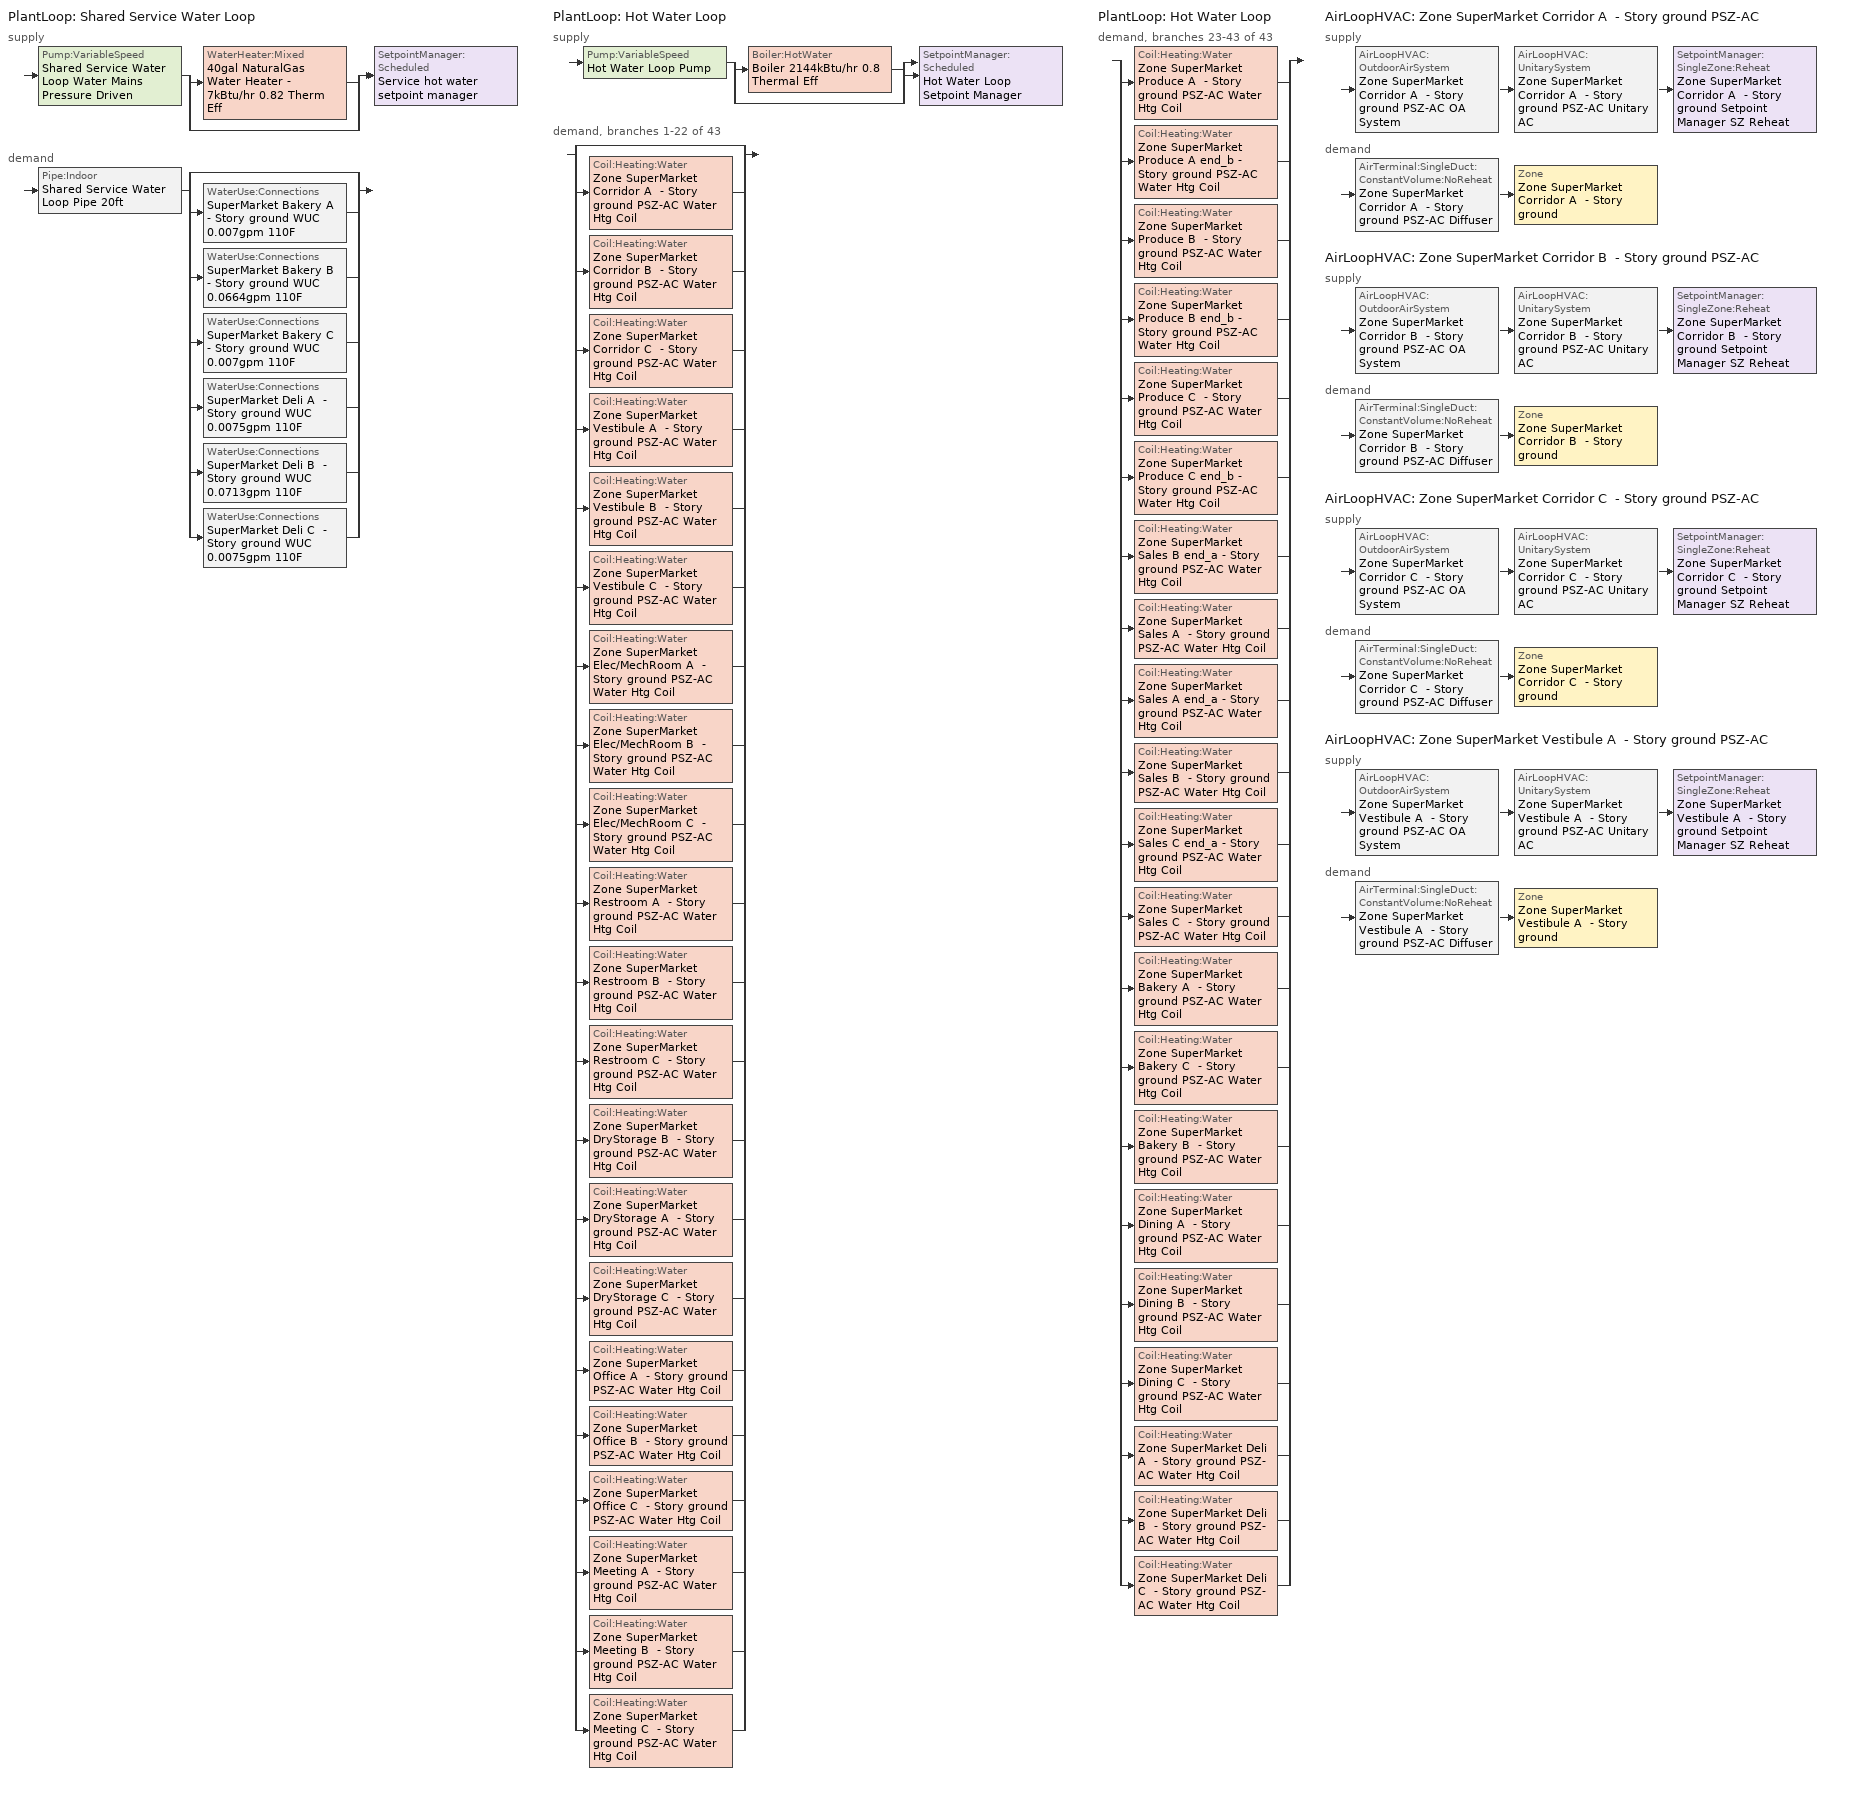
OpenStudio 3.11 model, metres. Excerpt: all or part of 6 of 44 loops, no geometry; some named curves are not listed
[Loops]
PlantLoop 'Shared Service Water Loop'
 supply: Pump:VariableSpeed 'Shared Service Water Loop Water Mains Pressure Driven' > split
  | WaterHeater:Mixed '40gal NaturalGas Water Heater - 7kBtu/hr 0.82 Therm Eff'
  | bypass
  join > SetpointManager:Scheduled 'Service hot water setpoint manager'
 demand: Pipe:Indoor 'Shared Service Water Loop Pipe 20ft' > split
  | bypass
  | WaterUse:Connections 'SuperMarket Bakery A  - Story ground WUC 0.007gpm 110F'
  | WaterUse:Connections 'SuperMarket Bakery B  - Story ground WUC 0.0664gpm 110F'
  | WaterUse:Connections 'SuperMarket Bakery C  - Story ground WUC 0.007gpm 110F'
  | WaterUse:Connections 'SuperMarket Deli A  - Story ground WUC 0.0075gpm 110F'
  | WaterUse:Connections 'SuperMarket Deli B  - Story ground WUC 0.0713gpm 110F'
  | WaterUse:Connections 'SuperMarket Deli C  - Story ground WUC 0.0075gpm 110F'
PlantLoop 'Hot Water Loop'
 supply: Pump:VariableSpeed 'Hot Water Loop Pump' > split
  | Boiler:HotWater 'Boiler 2144kBtu/hr 0.8 Thermal Eff'
  | bypass
  join > SetpointManager:Scheduled 'Hot Water Loop Setpoint Manager'
 demand, branches 1-22 of 43: split
  | bypass
  | Coil:Heating:Water 'Zone SuperMarket Corridor A  - Story ground PSZ-AC Water Htg Coil'
  | Coil:Heating:Water 'Zone SuperMarket Corridor B  - Story ground PSZ-AC Water Htg Coil'
  | Coil:Heating:Water 'Zone SuperMarket Corridor C  - Story ground PSZ-AC Water Htg Coil'
  | Coil:Heating:Water 'Zone SuperMarket Vestibule A  - Story ground PSZ-AC Water Htg Coil'
  | Coil:Heating:Water 'Zone SuperMarket Vestibule B  - Story ground PSZ-AC Water Htg Coil'
  | Coil:Heating:Water 'Zone SuperMarket Vestibule C  - Story ground PSZ-AC Water Htg Coil'
  | Coil:Heating:Water 'Zone SuperMarket Elec/MechRoom A  - Story ground PSZ-AC Water Htg Coil'
  | Coil:Heating:Water 'Zone SuperMarket Elec/MechRoom B  - Story ground PSZ-AC Water Htg Coil'
  | Coil:Heating:Water 'Zone SuperMarket Elec/MechRoom C  - Story ground PSZ-AC Water Htg Coil'
  | Coil:Heating:Water 'Zone SuperMarket Restroom A  - Story ground PSZ-AC Water Htg Coil'
  | Coil:Heating:Water 'Zone SuperMarket Restroom B  - Story ground PSZ-AC Water Htg Coil'
  | Coil:Heating:Water 'Zone SuperMarket Restroom C  - Story ground PSZ-AC Water Htg Coil'
  | Coil:Heating:Water 'Zone SuperMarket DryStorage B  - Story ground PSZ-AC Water Htg Coil'
  | Coil:Heating:Water 'Zone SuperMarket DryStorage A  - Story ground PSZ-AC Water Htg Coil'
  | Coil:Heating:Water 'Zone SuperMarket DryStorage C  - Story ground PSZ-AC Water Htg Coil'
  | Coil:Heating:Water 'Zone SuperMarket Office A  - Story ground PSZ-AC Water Htg Coil'
  | Coil:Heating:Water 'Zone SuperMarket Office B  - Story ground PSZ-AC Water Htg Coil'
  | Coil:Heating:Water 'Zone SuperMarket Office C  - Story ground PSZ-AC Water Htg Coil'
  | Coil:Heating:Water 'Zone SuperMarket Meeting A  - Story ground PSZ-AC Water Htg Coil'
  | Coil:Heating:Water 'Zone SuperMarket Meeting B  - Story ground PSZ-AC Water Htg Coil'
  | Coil:Heating:Water 'Zone SuperMarket Meeting C  - Story ground PSZ-AC Water Htg Coil'
PlantLoop 'Hot Water Loop'
 demand, branches 23-43 of 43: split
  | Coil:Heating:Water 'Zone SuperMarket Produce A  - Story ground PSZ-AC Water Htg Coil'
  | Coil:Heating:Water 'Zone SuperMarket Produce A end_b - Story ground PSZ-AC Water Htg Coil'
  | Coil:Heating:Water 'Zone SuperMarket Produce B  - Story ground PSZ-AC Water Htg Coil'
  | Coil:Heating:Water 'Zone SuperMarket Produce B end_b - Story ground PSZ-AC Water Htg Coil'
  | Coil:Heating:Water 'Zone SuperMarket Produce C  - Story ground PSZ-AC Water Htg Coil'
  | Coil:Heating:Water 'Zone SuperMarket Produce C end_b - Story ground PSZ-AC Water Htg Coil'
  | Coil:Heating:Water 'Zone SuperMarket Sales B end_a - Story ground PSZ-AC Water Htg Coil'
  | Coil:Heating:Water 'Zone SuperMarket Sales A  - Story ground PSZ-AC Water Htg Coil'
  | Coil:Heating:Water 'Zone SuperMarket Sales A end_a - Story ground PSZ-AC Water Htg Coil'
  | Coil:Heating:Water 'Zone SuperMarket Sales B  - Story ground PSZ-AC Water Htg Coil'
  | Coil:Heating:Water 'Zone SuperMarket Sales C end_a - Story ground PSZ-AC Water Htg Coil'
  | Coil:Heating:Water 'Zone SuperMarket Sales C  - Story ground PSZ-AC Water Htg Coil'
  | Coil:Heating:Water 'Zone SuperMarket Bakery A  - Story ground PSZ-AC Water Htg Coil'
  | Coil:Heating:Water 'Zone SuperMarket Bakery C  - Story ground PSZ-AC Water Htg Coil'
  | Coil:Heating:Water 'Zone SuperMarket Bakery B  - Story ground PSZ-AC Water Htg Coil'
  | Coil:Heating:Water 'Zone SuperMarket Dining A  - Story ground PSZ-AC Water Htg Coil'
  | Coil:Heating:Water 'Zone SuperMarket Dining B  - Story ground PSZ-AC Water Htg Coil'
  | Coil:Heating:Water 'Zone SuperMarket Dining C  - Story ground PSZ-AC Water Htg Coil'
  | Coil:Heating:Water 'Zone SuperMarket Deli A  - Story ground PSZ-AC Water Htg Coil'
  | Coil:Heating:Water 'Zone SuperMarket Deli B  - Story ground PSZ-AC Water Htg Coil'
  | Coil:Heating:Water 'Zone SuperMarket Deli C  - Story ground PSZ-AC Water Htg Coil'
AirLoopHVAC 'Zone SuperMarket Corridor A  - Story ground PSZ-AC'
 supply: AirLoopHVAC:OutdoorAirSystem 'Zone SuperMarket Corridor A  - Story ground PSZ-AC OA System' > AirLoopHVAC:UnitarySystem 'Zone SuperMarket Corridor A  - Story ground PSZ-AC Unitary AC' > SetpointManager:SingleZone:Reheat 'Zone SuperMarket Corridor A  - Story ground Setpoint Manager SZ Reheat'
 demand: AirTerminal:SingleDuct:ConstantVolume:NoReheat 'Zone SuperMarket Corridor A  - Story ground PSZ-AC Diffuser' > Zone 'Zone SuperMarket Corridor A  - Story ground'
AirLoopHVAC 'Zone SuperMarket Corridor B  - Story ground PSZ-AC'
 supply: AirLoopHVAC:OutdoorAirSystem 'Zone SuperMarket Corridor B  - Story ground PSZ-AC OA System' > AirLoopHVAC:UnitarySystem 'Zone SuperMarket Corridor B  - Story ground PSZ-AC Unitary AC' > SetpointManager:SingleZone:Reheat 'Zone SuperMarket Corridor B  - Story ground Setpoint Manager SZ Reheat'
 demand: AirTerminal:SingleDuct:ConstantVolume:NoReheat 'Zone SuperMarket Corridor B  - Story ground PSZ-AC Diffuser' > Zone 'Zone SuperMarket Corridor B  - Story ground'
AirLoopHVAC 'Zone SuperMarket Corridor C  - Story ground PSZ-AC'
 supply: AirLoopHVAC:OutdoorAirSystem 'Zone SuperMarket Corridor C  - Story ground PSZ-AC OA System' > AirLoopHVAC:UnitarySystem 'Zone SuperMarket Corridor C  - Story ground PSZ-AC Unitary AC' > SetpointManager:SingleZone:Reheat 'Zone SuperMarket Corridor C  - Story ground Setpoint Manager SZ Reheat'
 demand: AirTerminal:SingleDuct:ConstantVolume:NoReheat 'Zone SuperMarket Corridor C  - Story ground PSZ-AC Diffuser' > Zone 'Zone SuperMarket Corridor C  - Story ground'
AirLoopHVAC 'Zone SuperMarket Vestibule A  - Story ground PSZ-AC'
 supply: AirLoopHVAC:OutdoorAirSystem 'Zone SuperMarket Vestibule A  - Story ground PSZ-AC OA System' > AirLoopHVAC:UnitarySystem 'Zone SuperMarket Vestibule A  - Story ground PSZ-AC Unitary AC' > SetpointManager:SingleZone:Reheat 'Zone SuperMarket Vestibule A  - Story ground Setpoint Manager SZ Reheat'
 demand: AirTerminal:SingleDuct:ConstantVolume:NoReheat 'Zone SuperMarket Vestibule A  - Story ground PSZ-AC Diffuser' > Zone 'Zone SuperMarket Vestibule A  - Story ground'
[Construction]
Copper pipe 0.75in type L with 0.5in fiberglass batt: Fiberglass batt 0.5in, Copper pipe 0.75in type L
[Material] Roughness=Smooth; Thermal Absorptance=0.9; Solar Absorptance=0.7; Visible Absorptance=0.7
Name | Thickness {m} | Conductivity {W/m-K} | Density {kg/m3} | Specific Heat {J/kg-K}
Copper pipe 0.75in type L | 0.001143 | 386 | 8906.27 | 385.1856
Fiberglass batt 0.5in | 0.0127 | 0.0663448 | 11.2129 | 837.36
[Sizing:Zone] Zone Cooling Design Supply Air Temperature Input Method=SupplyAirTemperature; Zone Cooling Design Supply Air Temperature {C}=12.7778; Zone Cooling Design Supply Air Temperature Difference {deltaC}=11.11; Zone Heating Design Supply Air Temperature Input Method=SupplyAirTemperature; Zone Heating Design Supply Air Temperature {C}=50; Zone Heating Design Supply Air Temperature Difference {deltaC}=11.11; Zone Cooling Design Supply Air Humidity Ratio {kg-H2O/kg-air}=0.0085; Zone Heating Design Supply Air Humidity Ratio {kg-H2O/kg-air}=0.008; Cooling Design Air Flow Method=DesignDay; Heating Design Air Flow Method=DesignDay; Heating Maximum Air Flow Fraction=1; Account for Dedicated Outdoor Air System=No; Dedicated Outdoor Air System Control Strategy=NeutralSupplyAir; Dedicated Outdoor Air Low Setpoint Temperature for Design {C}=autosize; Dedicated Outdoor Air High Setpoint Temperature for Design {C}=autosize; Zone Load Sizing Method=Sensible Load Only No Latent Load; Zone Latent Cooling Design Supply Air Humidity Ratio Input Method=HumidityRatioDifference; Zone Cooling Design Supply Air Humidity Ratio Difference {kgWater/kgDryAir}=0.005; Zone Latent Heating Design Supply Air Humidity Ratio Input Method=HumidityRatioDifference; Zone Humidification Design Supply Air Humidity Ratio Difference {kgWater/kgDryAir}=0.005; Sizing Option=Coincident; Heating Coil Sizing Method=None; Maximum Heating Capacity To Cooling Load Sizing Ratio {W/W}=1
Zone SuperMarket Vestibule A  - Story ground; Zone SuperMarket Corridor A  - Story ground; Zone SuperMarket Corridor B  - Story ground; Zone SuperMarket Corridor C  - Story ground
[Zone equipment]
Zone SuperMarket Vestibule A  - Story ground: Zone SuperMarket Vestibule A  - Story ground PSZ-AC Diffuser
Zone SuperMarket Corridor A  - Story ground: Zone SuperMarket Corridor A  - Story ground PSZ-AC Diffuser
Zone SuperMarket Corridor B  - Story ground: Zone SuperMarket Corridor B  - Story ground PSZ-AC Diffuser
Zone SuperMarket Corridor C  - Story ground: Zone SuperMarket Corridor C  - Story ground PSZ-AC Diffuser
[WaterUse:Equipment:Definition] Target Temperature Schedule=Mixed Water At Faucet Temp - 110F; Sensible Fraction Schedule=Fraction Sensible - 0.2; Latent Fraction Schedule=Fraction Latent - 0.05
Name | Peak Flow Rate {m3/s}
SuperMarket Bakery A  - Story ground Water Use 0.007gpm 110F; SuperMarket Bakery C  - Story ground Water Use 0.007gpm 110F | 4.38834e-07
SuperMarket Bakery B  - Story ground Water Use 0.0664gpm 110F | 4.18955e-06
SuperMarket Deli A  - Story ground Water Use 0.0075gpm 110F; SuperMarket Deli C  - Story ground Water Use 0.0075gpm 110F | 4.71307e-07
SuperMarket Deli B  - Story ground Water Use 0.0713gpm 110F | 4.49957e-06
[WaterUse:Equipment] Flow Rate Fraction Schedule=SuperMarket Bldg Swh
Name | Water Use Equipment Definition | Space
SuperMarket Bakery A  - Story ground Service Water Use 0.007gpm 110F | SuperMarket Bakery A  - Story ground Water Use 0.007gpm 110F | SuperMarket Bakery A  - Story ground
SuperMarket Bakery B  - Story ground Service Water Use 0.0664gpm 110F | SuperMarket Bakery B  - Story ground Water Use 0.0664gpm 110F | SuperMarket Bakery B  - Story ground
SuperMarket Bakery C  - Story ground Service Water Use 0.007gpm 110F | SuperMarket Bakery C  - Story ground Water Use 0.007gpm 110F | SuperMarket Bakery C  - Story ground
SuperMarket Deli A  - Story ground Service Water Use 0.0075gpm 110F | SuperMarket Deli A  - Story ground Water Use 0.0075gpm 110F | SuperMarket Deli A  - Story ground
SuperMarket Deli B  - Story ground Service Water Use 0.0713gpm 110F | SuperMarket Deli B  - Story ground Water Use 0.0713gpm 110F | SuperMarket Deli B  - Story ground
SuperMarket Deli C  - Story ground Service Water Use 0.0075gpm 110F | SuperMarket Deli C  - Story ground Water Use 0.0075gpm 110F | SuperMarket Deli C  - Story ground
[WaterUse:Connections] Drain Water Heat Exchanger Type=None; Drain Water Heat Exchanger Destination=Plant
Name | Water Use Equipment Name 1
SuperMarket Bakery A  - Story ground WUC 0.007gpm 110F | SuperMarket Bakery A  - Story ground Service Water Use 0.007gpm 110F
SuperMarket Bakery B  - Story ground WUC 0.0664gpm 110F | SuperMarket Bakery B  - Story ground Service Water Use 0.0664gpm 110F
SuperMarket Bakery C  - Story ground WUC 0.007gpm 110F | SuperMarket Bakery C  - Story ground Service Water Use 0.007gpm 110F
SuperMarket Deli A  - Story ground WUC 0.0075gpm 110F | SuperMarket Deli A  - Story ground Service Water Use 0.0075gpm 110F
SuperMarket Deli B  - Story ground WUC 0.0713gpm 110F | SuperMarket Deli B  - Story ground Service Water Use 0.0713gpm 110F
SuperMarket Deli C  - Story ground WUC 0.0075gpm 110F | SuperMarket Deli C  - Story ground Service Water Use 0.0075gpm 110F
[PlantLoop] Glycol Concentration=0; Plant Loop Volume {m3}=Autocalculate; Load Distribution Scheme=Optimal
Name | Maximum Loop Temperature {C} | Minimum Loop Temperature {C} | Fluid Type
Shared Service Water Loop | 60 | 51.6667
Hot Water Loop |  | 10 | Water
[Sizing:Plant] Loop Type=Heating; Sizing Option=NonCoincident; Zone Timesteps in Averaging Window=1; Coincident Sizing Factor Mode=None
Name | Design Loop Exit Temperature {C} | Loop Design Temperature Difference {deltaC}
Shared Service Water Loop | 60 | 5
Hot Water Loop | 82.2222 | 11.1111
[SetpointManager:Scheduled] Control Variable=Temperature
Name | Schedule | Setpoint Node or NodeList
Service hot water setpoint manager | Service Water Loop Temp - 140F | Shared Service Water Loop Supply Outlet Node
Hot Water Loop Setpoint Manager | Hot Water Loop Temp - 180F | Hot Water Loop Supply Outlet Node
[Pump:VariableSpeed] Coefficient 1 of the Part Load Performance Curve=0; Pump Control Type=Intermittent; Skin Loss Radiative Fraction=0.5; Design Power Sizing Method=PowerPerFlowPerPressure; Design Electric Power per Unit Flow Rate {W/(m3/s)}=348701.1; Design Shaft Power per Unit Flow Rate per Unit Head {W-s/m3-Pa}=1.28205; Design Minimum Flow Rate Fraction=0
Name | Rated Pump Head {Pa} | Motor Efficiency | Coefficient 2 of the Part Load Performance Curve | Coefficient 3 of the Part Load Performance Curve | Coefficient 4 of the Part Load Performance Curve
Shared Service Water Loop Water Mains Pressure Driven | 0.001 | 1 | 3.2485 | -4.7443 | 2.5294
Hot Water Loop Pump | 179344 | 0.927087 | 0.0205 | 0.4101 | 0.5753
[WaterHeater:Mixed]
40gal NaturalGas Water Heater - 7kBtu/hr 0.82 Therm Eff: Tank Volume {m3}=0.151416; Setpoint Temperature Schedule=Service Water Loop Temp - 140F; Deadband Temperature Difference {deltaC}=2; Maximum Temperature Limit {C}=60; Heater Control Type=Cycle; Heater Maximum Capacity {W}=1906.87; Heater Fuel Type=NaturalGas; Heater Thermal Efficiency=0.82; Off Cycle Parasitic Fuel Consumption Rate {W}=0; Off Cycle Parasitic Fuel Type=NaturalGas; Off Cycle Parasitic Heat Fraction to Tank=0; On Cycle Parasitic Fuel Consumption Rate {W}=0; On Cycle Parasitic Fuel Type=NaturalGas; On Cycle Parasitic Heat Fraction to Tank=0; Ambient Temperature Indicator=Schedule; Ambient Temperature Schedule=Water Heater Ambient Temp Schedule 71.6F; Off Cycle Loss Coefficient to Ambient Temperature {W/K}=0.654058; On Cycle Loss Coefficient to Ambient Temperature {W/K}=0.654058; Use Side Effectiveness=1; Source Side Effectiveness=1; Use Side Design Flow Rate {m3/s}=autosize; Source Side Design Flow Rate {m3/s}=autosize; Indirect Water Heating Recovery Time {hr}=1.5; Source Side Flow Control Mode=IndirectHeatPrimarySetpoint
[WaterHeater:Sizing]
40gal NaturalGas Water Heater - 7kBtu/hr 0.82 Therm Eff: Design Mode=PeakDraw; Time Storage Can Meet Peak Draw {hr}=0.538503; Time for Tank Recovery {hr}=0.5; Nominal Tank Volume for Autosizing Plant Connections {m3}=1
[Pipe:Indoor]
Shared Service Water Loop Pipe 20ft: Construction=Copper pipe 0.75in type L with 0.5in fiberglass batt; Environment Type=Schedule; Ambient Temperature Schedule=Shared Service Water Loop Piping Air Temp - 70F; Ambient Air Velocity Schedule=Shared Service Water Loop Piping Air Velocity - 0.67mph; Pipe Inside Diameter {m}=0.019939; Pipe Length {m}=6.1
[Refrigeration:Compressor] Rated Return Gas Temperature {C}=18.3; Rated Subcooling {deltaC}=0
Name | Refrigeration Compressor Power Curve | Refrigeration Compressor Capacity Curve
ADVANCED_MT_Rack4_Comp12 | Refrigeration Compressor Power Curve 56 | Refrigeration Compressor Capacity Curve 56
ADVANCED_MT_Rack4_Comp13 | Refrigeration Compressor Power Curve 57 | Refrigeration Compressor Capacity Curve 57
ADVANCED_MT_Rack4_Comp14 | Refrigeration Compressor Power Curve 58 | Refrigeration Compressor Capacity Curve 58
[Boiler:HotWater]
Boiler 2144kBtu/hr 0.8 Thermal Eff: Fuel Type=NaturalGas; Nominal Thermal Efficiency=0.8; Efficiency Curve Temperature Evaluation Variable=LeavingBoiler; Normalized Boiler Efficiency Curve=Boiler with Minimum Turndown; Minimum Part Load Ratio=0; Maximum Part Load Ratio=1.2; Optimum Part Load Ratio=1; Water Outlet Upper Temperature Limit {C}=95; Boiler Flow Mode=LeavingSetpointModulated; On Cycle Parasitic Electric Load {W}=0; Off Cycle Parasitic Fuel Load {W}=0; Sizing Factor=1
[AirLoopHVAC] Design Supply Air Flow Rate {m3/s}=autosize; Design Return Air Flow Fraction of Supply Air Flow=1
Name | Availability Schedule
Zone SuperMarket Corridor A  - Story ground PSZ-AC | Zone SuperMarket Corridor A  - Story ground PSZ-AC Occ Sch
Zone SuperMarket Corridor B  - Story ground PSZ-AC | Zone SuperMarket Corridor B  - Story ground PSZ-AC Occ Sch
Zone SuperMarket Corridor C  - Story ground PSZ-AC | Zone SuperMarket Corridor C  - Story ground PSZ-AC Occ Sch
Zone SuperMarket Vestibule A  - Story ground PSZ-AC | Zone SuperMarket Vestibule A  - Story ground PSZ-AC Occ Sch
[Sizing:System] Type of Load to Size On=Sensible; Design Outdoor Air Flow Rate {m3/s}=Autosize; Central Heating Maximum System Air Flow Ratio=1; Preheat Design Temperature {C}=7.22222; Preheat Design Humidity Ratio {kg-H2O/kg-Air}=0.008; Precool Design Temperature {C}=12.7778; Precool Design Humidity Ratio {kg-H2O/kg-Air}=0.008; Central Cooling Design Supply Air Temperature {C}=12.7778; Central Heating Design Supply Air Temperature {C}=50; Sizing Option=Coincident; 100% Outdoor Air in Cooling=No; 100% Outdoor Air in Heating=No; Central Cooling Design Supply Air Humidity Ratio {kg-H2O/kg-Air}=0.0085; Central Heating Design Supply Air Humidity Ratio {kg-H2O/kg-Air}=0.008; Cooling Design Air Flow Method=DesignDay; Heating Design Air Flow Method=DesignDay; System Outdoor Air Method=ZoneSum; Zone Maximum Outdoor Air Fraction=1; Cooling Supply Air Flow Rate Per Floor Area {m3/s-m2}=0.00996765; Cooling Fraction of Autosized Cooling Supply Air Flow Rate=1; Cooling Supply Air Flow Rate Per Unit Cooling Capacity {m3/s-W}=3.94755e-05; Heating Supply Air Flow Rate Per Floor Area {m3/s-m2}=0.00996765; Heating Fraction of Autosized Heating Supply Air Flow Rate=1; Heating Fraction of Autosized Cooling Supply Air Flow Rate=1; Heating Supply Air Flow Rate Per Unit Heating Capacity {m3/s-W}=3.15882e-05; Cooling Design Capacity Method=CoolingDesignCapacity; Cooling Design Capacity {W}=autosize; Cooling Design Capacity Per Floor Area {W/m2}=234.7; Fraction of Autosized Cooling Design Capacity=1; Heating Design Capacity Method=HeatingDesignCapacity; Heating Design Capacity {W}=autosize; Heating Design Capacity Per Floor Area {W/m2}=157; Fraction of Autosized Heating Design Capacity=1; Central Cooling Capacity Control Method=OnOff; Occupant Diversity=autosize; Heating Coil Sizing Method=None; Maximum Heating Capacity To Cooling Capacity Sizing Ratio {W/W}=1
Zone SuperMarket Corridor A  - Story ground PSZ-AC; Zone SuperMarket Corridor B  - Story ground PSZ-AC; Zone SuperMarket Corridor C  - Story ground PSZ-AC; Zone SuperMarket Vestibule A  - Story ground PSZ-AC
[SetpointManager:SingleZone:Reheat] Minimum Supply Air Temperature {C}=12.7778; Maximum Supply Air Temperature {C}=50
Name | Control Zone | Setpoint Node or NodeList
Zone SuperMarket Corridor A  - Story ground Setpoint Manager SZ Reheat | Zone SuperMarket Corridor A  - Story ground | Zone SuperMarket Corridor A  - Story ground PSZ-AC Supply Outlet Node
Zone SuperMarket Corridor B  - Story ground Setpoint Manager SZ Reheat | Zone SuperMarket Corridor B  - Story ground | Zone SuperMarket Corridor B  - Story ground PSZ-AC Supply Outlet Node
Zone SuperMarket Corridor C  - Story ground Setpoint Manager SZ Reheat | Zone SuperMarket Corridor C  - Story ground | Zone SuperMarket Corridor C  - Story ground PSZ-AC Supply Outlet Node
Zone SuperMarket Vestibule A  - Story ground Setpoint Manager SZ Reheat | Zone SuperMarket Vestibule A  - Story ground | Zone SuperMarket Vestibule A  - Story ground PSZ-AC Supply Outlet Node
[Coil:Heating:Water] Availability Schedule=Always On Discrete; Rated Inlet Water Temperature {C}=82.2222; Rated Inlet Air Temperature {C}=7.22222; Rated Outlet Water Temperature {C}=71.1111; Rated Outlet Air Temperature {C}=50
Zone SuperMarket Corridor A  - Story ground PSZ-AC Water Htg Coil; Zone SuperMarket Corridor B  - Story ground PSZ-AC Water Htg Coil; Zone SuperMarket Corridor C  - Story ground PSZ-AC Water Htg Coil; Zone SuperMarket Vestibule A  - Story ground PSZ-AC Water Htg Coil; Zone SuperMarket Vestibule B  - Story ground PSZ-AC Water Htg Coil; Zone SuperMarket Vestibule C  - Story ground PSZ-AC Water Htg Coil; Zone SuperMarket Elec/MechRoom A  - Story ground PSZ-AC Water Htg Coil; Zone SuperMarket Elec/MechRoom B  - Story ground PSZ-AC Water Htg Coil; Zone SuperMarket Elec/MechRoom C  - Story ground PSZ-AC Water Htg Coil; Zone SuperMarket Restroom A  - Story ground PSZ-AC Water Htg Coil; Zone SuperMarket Restroom B  - Story ground PSZ-AC Water Htg Coil; Zone SuperMarket Restroom C  - Story ground PSZ-AC Water Htg Coil; Zone SuperMarket DryStorage B  - Story ground PSZ-AC Water Htg Coil; Zone SuperMarket DryStorage A  - Story ground PSZ-AC Water Htg Coil; Zone SuperMarket DryStorage C  - Story ground PSZ-AC Water Htg Coil; Zone SuperMarket Office A  - Story ground PSZ-AC Water Htg Coil; Zone SuperMarket Office B  - Story ground PSZ-AC Water Htg Coil; Zone SuperMarket Office C  - Story ground PSZ-AC Water Htg Coil; Zone SuperMarket Meeting A  - Story ground PSZ-AC Water Htg Coil; Zone SuperMarket Meeting B  - Story ground PSZ-AC Water Htg Coil; Zone SuperMarket Meeting C  - Story ground PSZ-AC Water Htg Coil; Zone SuperMarket Produce A  - Story ground PSZ-AC Water Htg Coil; Zone SuperMarket Produce A end_b - Story ground PSZ-AC Water Htg Coil; Zone SuperMarket Produce B  - Story ground PSZ-AC Water Htg Coil; Zone SuperMarket Produce B end_b - Story ground PSZ-AC Water Htg Coil; Zone SuperMarket Produce C  - Story ground PSZ-AC Water Htg Coil; Zone SuperMarket Produce C end_b - Story ground PSZ-AC Water Htg Coil; Zone SuperMarket Sales B end_a - Story ground PSZ-AC Water Htg Coil; Zone SuperMarket Sales A  - Story ground PSZ-AC Water Htg Coil; Zone SuperMarket Sales A end_a - Story ground PSZ-AC Water Htg Coil; Zone SuperMarket Sales B  - Story ground PSZ-AC Water Htg Coil; Zone SuperMarket Sales C end_a - Story ground PSZ-AC Water Htg Coil; Zone SuperMarket Sales C  - Story ground PSZ-AC Water Htg Coil; Zone SuperMarket Bakery A  - Story ground PSZ-AC Water Htg Coil; Zone SuperMarket Bakery C  - Story ground PSZ-AC Water Htg Coil; Zone SuperMarket Bakery B  - Story ground PSZ-AC Water Htg Coil; Zone SuperMarket Dining A  - Story ground PSZ-AC Water Htg Coil; Zone SuperMarket Dining B  - Story ground PSZ-AC Water Htg Coil; Zone SuperMarket Dining C  - Story ground PSZ-AC Water Htg Coil; Zone SuperMarket Deli A  - Story ground PSZ-AC Water Htg Coil; Zone SuperMarket Deli B  - Story ground PSZ-AC Water Htg Coil; Zone SuperMarket Deli C  - Story ground PSZ-AC Water Htg Coil
[Controller:WaterCoil] Action=Normal; Controller Convergence Tolerance {deltaC}=0.1; Minimum Actuated Flow {m3/s}=0
Name | Water Coil
Zone SuperMarket Corridor A  - Story ground PSZ-AC Water Htg Coil Controller | Zone SuperMarket Corridor A  - Story ground PSZ-AC Water Htg Coil
Zone SuperMarket Corridor B  - Story ground PSZ-AC Water Htg Coil Controller | Zone SuperMarket Corridor B  - Story ground PSZ-AC Water Htg Coil
Zone SuperMarket Corridor C  - Story ground PSZ-AC Water Htg Coil Controller | Zone SuperMarket Corridor C  - Story ground PSZ-AC Water Htg Coil
Zone SuperMarket Vestibule A  - Story ground PSZ-AC Water Htg Coil Controller | Zone SuperMarket Vestibule A  - Story ground PSZ-AC Water Htg Coil
Zone SuperMarket Vestibule B  - Story ground PSZ-AC Water Htg Coil Controller | Zone SuperMarket Vestibule B  - Story ground PSZ-AC Water Htg Coil
Zone SuperMarket Vestibule C  - Story ground PSZ-AC Water Htg Coil Controller | Zone SuperMarket Vestibule C  - Story ground PSZ-AC Water Htg Coil
Zone SuperMarket Elec/MechRoom A  - Story ground PSZ-AC Water Htg Coil Controller | Zone SuperMarket Elec/MechRoom A  - Story ground PSZ-AC Water Htg Coil
Zone SuperMarket Elec/MechRoom B  - Story ground PSZ-AC Water Htg Coil Controller | Zone SuperMarket Elec/MechRoom B  - Story ground PSZ-AC Water Htg Coil
Zone SuperMarket Elec/MechRoom C  - Story ground PSZ-AC Water Htg Coil Controller | Zone SuperMarket Elec/MechRoom C  - Story ground PSZ-AC Water Htg Coil
Zone SuperMarket Restroom A  - Story ground PSZ-AC Water Htg Coil Controller | Zone SuperMarket Restroom A  - Story ground PSZ-AC Water Htg Coil
Zone SuperMarket Restroom B  - Story ground PSZ-AC Water Htg Coil Controller | Zone SuperMarket Restroom B  - Story ground PSZ-AC Water Htg Coil
Zone SuperMarket Restroom C  - Story ground PSZ-AC Water Htg Coil Controller | Zone SuperMarket Restroom C  - Story ground PSZ-AC Water Htg Coil
Zone SuperMarket DryStorage B  - Story ground PSZ-AC Water Htg Coil Controller | Zone SuperMarket DryStorage B  - Story ground PSZ-AC Water Htg Coil
Zone SuperMarket DryStorage A  - Story ground PSZ-AC Water Htg Coil Controller | Zone SuperMarket DryStorage A  - Story ground PSZ-AC Water Htg Coil
Zone SuperMarket DryStorage C  - Story ground PSZ-AC Water Htg Coil Controller | Zone SuperMarket DryStorage C  - Story ground PSZ-AC Water Htg Coil
Zone SuperMarket Office A  - Story ground PSZ-AC Water Htg Coil Controller | Zone SuperMarket Office A  - Story ground PSZ-AC Water Htg Coil
Zone SuperMarket Office B  - Story ground PSZ-AC Water Htg Coil Controller | Zone SuperMarket Office B  - Story ground PSZ-AC Water Htg Coil
Zone SuperMarket Office C  - Story ground PSZ-AC Water Htg Coil Controller | Zone SuperMarket Office C  - Story ground PSZ-AC Water Htg Coil
Zone SuperMarket Meeting A  - Story ground PSZ-AC Water Htg Coil Controller | Zone SuperMarket Meeting A  - Story ground PSZ-AC Water Htg Coil
Zone SuperMarket Meeting B  - Story ground PSZ-AC Water Htg Coil Controller | Zone SuperMarket Meeting B  - Story ground PSZ-AC Water Htg Coil
Zone SuperMarket Meeting C  - Story ground PSZ-AC Water Htg Coil Controller | Zone SuperMarket Meeting C  - Story ground PSZ-AC Water Htg Coil
Zone SuperMarket Produce A  - Story ground PSZ-AC Water Htg Coil Controller | Zone SuperMarket Produce A  - Story ground PSZ-AC Water Htg Coil
Zone SuperMarket Produce A end_b - Story ground PSZ-AC Water Htg Coil Controller | Zone SuperMarket Produce A end_b - Story ground PSZ-AC Water Htg Coil
Zone SuperMarket Produce B  - Story ground PSZ-AC Water Htg Coil Controller | Zone SuperMarket Produce B  - Story ground PSZ-AC Water Htg Coil
Zone SuperMarket Produce B end_b - Story ground PSZ-AC Water Htg Coil Controller | Zone SuperMarket Produce B end_b - Story ground PSZ-AC Water Htg Coil
Zone SuperMarket Produce C  - Story ground PSZ-AC Water Htg Coil Controller | Zone SuperMarket Produce C  - Story ground PSZ-AC Water Htg Coil
Zone SuperMarket Produce C end_b - Story ground PSZ-AC Water Htg Coil Controller | Zone SuperMarket Produce C end_b - Story ground PSZ-AC Water Htg Coil
Zone SuperMarket Sales B end_a - Story ground PSZ-AC Water Htg Coil Controller | Zone SuperMarket Sales B end_a - Story ground PSZ-AC Water Htg Coil
Zone SuperMarket Sales A  - Story ground PSZ-AC Water Htg Coil Controller | Zone SuperMarket Sales A  - Story ground PSZ-AC Water Htg Coil
Zone SuperMarket Sales A end_a - Story ground PSZ-AC Water Htg Coil Controller | Zone SuperMarket Sales A end_a - Story ground PSZ-AC Water Htg Coil
Zone SuperMarket Sales B  - Story ground PSZ-AC Water Htg Coil Controller | Zone SuperMarket Sales B  - Story ground PSZ-AC Water Htg Coil
Zone SuperMarket Sales C end_a - Story ground PSZ-AC Water Htg Coil Controller | Zone SuperMarket Sales C end_a - Story ground PSZ-AC Water Htg Coil
Zone SuperMarket Sales C  - Story ground PSZ-AC Water Htg Coil Controller | Zone SuperMarket Sales C  - Story ground PSZ-AC Water Htg Coil
Zone SuperMarket Bakery A  - Story ground PSZ-AC Water Htg Coil Controller | Zone SuperMarket Bakery A  - Story ground PSZ-AC Water Htg Coil
Zone SuperMarket Bakery C  - Story ground PSZ-AC Water Htg Coil Controller | Zone SuperMarket Bakery C  - Story ground PSZ-AC Water Htg Coil
Zone SuperMarket Bakery B  - Story ground PSZ-AC Water Htg Coil Controller | Zone SuperMarket Bakery B  - Story ground PSZ-AC Water Htg Coil
Zone SuperMarket Dining A  - Story ground PSZ-AC Water Htg Coil Controller | Zone SuperMarket Dining A  - Story ground PSZ-AC Water Htg Coil
Zone SuperMarket Dining B  - Story ground PSZ-AC Water Htg Coil Controller | Zone SuperMarket Dining B  - Story ground PSZ-AC Water Htg Coil
Zone SuperMarket Dining C  - Story ground PSZ-AC Water Htg Coil Controller | Zone SuperMarket Dining C  - Story ground PSZ-AC Water Htg Coil
Zone SuperMarket Deli A  - Story ground PSZ-AC Water Htg Coil Controller | Zone SuperMarket Deli A  - Story ground PSZ-AC Water Htg Coil
Zone SuperMarket Deli B  - Story ground PSZ-AC Water Htg Coil Controller | Zone SuperMarket Deli B  - Story ground PSZ-AC Water Htg Coil
Zone SuperMarket Deli C  - Story ground PSZ-AC Water Htg Coil Controller | Zone SuperMarket Deli C  - Story ground PSZ-AC Water Htg Coil
[Coil:Heating:Electric] Availability Schedule=Always On Discrete; Efficiency=1
Zone SuperMarket Corridor A  - Story ground PSZ-AC Electric Backup Htg Coil; Zone SuperMarket Corridor B  - Story ground PSZ-AC Electric Backup Htg Coil; Zone SuperMarket Corridor C  - Story ground PSZ-AC Electric Backup Htg Coil; Zone SuperMarket Vestibule A  - Story ground PSZ-AC Electric Backup Htg Coil
[Coil:Cooling:DX:SingleSpeed] Availability Schedule=Always On Discrete; Rated Total Cooling Capacity {W}=autosize; Rated Sensible Heat Ratio=autosize; Rated COP {W/W}=3.721984; Rated Air Flow Rate {m3/s}=autosize; Rated Evaporator Fan Power Per Volume Flow Rate 2017 {W/(m3/s)}=773.3; Rated Evaporator Fan Power Per Volume Flow Rate 2023 {W/(m3/s)}=934.4; Total Cooling Capacity Function of Temperature Curve=CoilClgDXQRatio_fTwbToadbSI; Total Cooling Capacity Function of Flow Fraction Curve=CoilClgDXSnglQRatio_fCFMRatio; Energy Input Ratio Function of Temperature Curve=CoilClgDXEIRRatio_fTwbToadbSI; Energy Input Ratio Function of Flow Fraction Curve=CoilClgDXSnglEIRRatio_fCFMRatio; Part Load Fraction Correlation Curve=CoilClgDXEIRRatio_fQFrac; Minimum Outdoor Dry-Bulb Temperature for Compressor Operation {C}=-25; Nominal Time for Condensate Removal to Begin {s}=0; Ratio of Initial Moisture Evaporation Rate and Steady State Latent Capacity=0; Maximum Cycling Rate {cycles/hr}=0; Latent Capacity Time Constant {s}=0; Condenser Type=AirCooled; Evaporative Condenser Effectiveness=0.9; Evaporative Condenser Air Flow Rate {m3/s}=autosize; Evaporative Condenser Pump Rated Power Consumption {W}=autosize; Crankcase Heater Capacity {W}=0; Maximum Outdoor Dry-Bulb Temperature for Crankcase Heater Operation {C}=10; Basin Heater Capacity {W/K}=0; Basin Heater Setpoint Temperature {C}=2
Zone SuperMarket Corridor A  - Story ground PSZ-AC 1spd DX AC Clg Coil 2kBtu/hr 13.4SEER; Zone SuperMarket Corridor B  - Story ground PSZ-AC 1spd DX AC Clg Coil 13kBtu/hr 13.4SEER; Zone SuperMarket Corridor C  - Story ground PSZ-AC 1spd DX AC Clg Coil 3kBtu/hr 13.4SEER; Zone SuperMarket Vestibule A  - Story ground PSZ-AC 1spd DX AC Clg Coil 0kBtu/hr 13.4SEER
[Fan:OnOff] Availability Schedule=Always On Discrete; Fan Total Efficiency=0.55575; Pressure Rise {Pa}=622.722; Maximum Flow Rate {m3/s}=autosize; Motor Efficiency=0.855; Motor In Airstream Fraction=1
Name | Fan Power Ratio Function of Speed Ratio Curve | Fan Efficiency Ratio Function of Speed Ratio Curve
Zone SuperMarket Corridor A  - Story ground PSZ-AC Fan | Fan On Off Power Curve | Fan On Off Efficiency Curve
Zone SuperMarket Corridor B  - Story ground PSZ-AC Fan | Fan On Off Power Curve 1 | Fan On Off Efficiency Curve 1
Zone SuperMarket Corridor C  - Story ground PSZ-AC Fan | Fan On Off Power Curve 2 | Fan On Off Efficiency Curve 2
Zone SuperMarket Vestibule A  - Story ground PSZ-AC Fan | Fan On Off Power Curve 3 | Fan On Off Efficiency Curve 3
[AirLoopHVAC:UnitarySystem] Control Type=Load; Dehumidification Control Type=None; Availability Schedule=Always On Discrete; Fan Placement=DrawThrough; DX Heating Coil Sizing Ratio=1; Use DOAS DX Cooling Coil=No; DOAS DX Cooling Coil Leaving Minimum Air Temperature {C}=2; Latent Load Control=SensibleOnlyLoadControl; Supply Air Flow Rate Method During Cooling Operation=SupplyAirFlowRate; Supply Air Flow Rate During Cooling Operation {m3/s}=Autosize; Supply Air Flow Rate Method During Heating Operation=SupplyAirFlowRate; Supply Air Flow Rate During Heating Operation {m3/s}=Autosize; Supply Air Flow Rate Method When No Cooling or Heating is Required=None; No Load Supply Air Flow Rate Control Set To Low Speed=Yes; Maximum Supply Air Temperature {C}=80; Maximum Outdoor Dry-Bulb Temperature for Supplemental Heater Operation {C}=21; Ancilliary On-Cycle Electric Power {W}=0; Ancilliary Off-Cycle Electric Power {W}=0
Name | Controlling Zone or Thermostat Location | Supply Fan | Supply Air Fan Operating Mode Schedule | Heating Coil | Cooling Coil | Supplemental Heating Coil
Zone SuperMarket Corridor A  - Story ground PSZ-AC Unitary AC | Zone SuperMarket Corridor A  - Story ground | Zone SuperMarket Corridor A  - Story ground PSZ-AC Fan | Zone SuperMarket Corridor A  - Story ground PSZ-AC Occ Sch | Zone SuperMarket Corridor A  - Story ground PSZ-AC Water Htg Coil | Zone SuperMarket Corridor A  - Story ground PSZ-AC 1spd DX AC Clg Coil 2kBtu/hr 13.4SEER | Zone SuperMarket Corridor A  - Story ground PSZ-AC Electric Backup Htg Coil
Zone SuperMarket Corridor B  - Story ground PSZ-AC Unitary AC | Zone SuperMarket Corridor B  - Story ground | Zone SuperMarket Corridor B  - Story ground PSZ-AC Fan | Zone SuperMarket Corridor B  - Story ground PSZ-AC Occ Sch | Zone SuperMarket Corridor B  - Story ground PSZ-AC Water Htg Coil | Zone SuperMarket Corridor B  - Story ground PSZ-AC 1spd DX AC Clg Coil 13kBtu/hr 13.4SEER | Zone SuperMarket Corridor B  - Story ground PSZ-AC Electric Backup Htg Coil
Zone SuperMarket Corridor C  - Story ground PSZ-AC Unitary AC | Zone SuperMarket Corridor C  - Story ground | Zone SuperMarket Corridor C  - Story ground PSZ-AC Fan | Zone SuperMarket Corridor C  - Story ground PSZ-AC Occ Sch | Zone SuperMarket Corridor C  - Story ground PSZ-AC Water Htg Coil | Zone SuperMarket Corridor C  - Story ground PSZ-AC 1spd DX AC Clg Coil 3kBtu/hr 13.4SEER | Zone SuperMarket Corridor C  - Story ground PSZ-AC Electric Backup Htg Coil
Zone SuperMarket Vestibule A  - Story ground PSZ-AC Unitary AC | Zone SuperMarket Vestibule A  - Story ground | Zone SuperMarket Vestibule A  - Story ground PSZ-AC Fan | Zone SuperMarket Vestibule A  - Story ground PSZ-AC Occ Sch | Zone SuperMarket Vestibule A  - Story ground PSZ-AC Water Htg Coil | Zone SuperMarket Vestibule A  - Story ground PSZ-AC 1spd DX AC Clg Coil 0kBtu/hr 13.4SEER | Zone SuperMarket Vestibule A  - Story ground PSZ-AC Electric Backup Htg Coil
[Controller:OutdoorAir] Minimum Outdoor Air Flow Rate {m3/s}=autosize; Maximum Outdoor Air Flow Rate {m3/s}=Autosize; Economizer Control Type=NoEconomizer; Economizer Control Action Type=ModulateFlow; Economizer Maximum Limit Dry-Bulb Temperature {C}=28; Economizer Maximum Limit Enthalpy {J/kg}=64000; Lockout Type=LockoutWithHeating; Minimum Limit Type=FixedMinimum; High Humidity Control=No; High Humidity Outdoor Air Flow Ratio=1; Control High Indoor Humidity Based on Outdoor Humidity Ratio=Yes; Heat Recovery Bypass Control Type=BypassWhenWithinEconomizerLimits; Economizer Operation Staging=InterlockedWithMechanicalCooling
Name | Minimum Outdoor Air Schedule | Maximum Fraction of Outdoor Air Schedule | Controller Mechanical Ventilation
Zone SuperMarket Corridor A  - Story ground PSZ-AC OA System Controller | Zone SuperMarket Corridor A  - Story ground PSZ-AC Occ Sch | ems_Zone_SuperMarket_Corridor_A____Story_ground_PSZ_AC_maxOASch | Controller Mechanical Ventilation 1
Zone SuperMarket Corridor B  - Story ground PSZ-AC OA System Controller | Zone SuperMarket Corridor B  - Story ground PSZ-AC Occ Sch | ems_Zone_SuperMarket_Corridor_B____Story_ground_PSZ_AC_maxOASch | Controller Mechanical Ventilation 2
Zone SuperMarket Corridor C  - Story ground PSZ-AC OA System Controller | Zone SuperMarket Corridor C  - Story ground PSZ-AC Occ Sch | ems_Zone_SuperMarket_Corridor_C____Story_ground_PSZ_AC_maxOASch | Controller Mechanical Ventilation 3
Zone SuperMarket Vestibule A  - Story ground PSZ-AC OA System Controller | Zone SuperMarket Vestibule A  - Story ground PSZ-AC Occ Sch | ems_Zone_SuperMarket_Vestibule_A____Story_ground_PSZ_AC_maxOASch | Controller Mechanical Ventilation 4
[Controller:MechanicalVentilation] Availability Schedule=Always On Discrete
Controller Mechanical Ventilation 1; Controller Mechanical Ventilation 2; Controller Mechanical Ventilation 3; Controller Mechanical Ventilation 4
[AirLoopHVAC:OutdoorAirSystem]
Name | Controller
Zone SuperMarket Corridor A  - Story ground PSZ-AC OA System | Zone SuperMarket Corridor A  - Story ground PSZ-AC OA System Controller
Zone SuperMarket Corridor B  - Story ground PSZ-AC OA System | Zone SuperMarket Corridor B  - Story ground PSZ-AC OA System Controller
Zone SuperMarket Corridor C  - Story ground PSZ-AC OA System | Zone SuperMarket Corridor C  - Story ground PSZ-AC OA System Controller
Zone SuperMarket Vestibule A  - Story ground PSZ-AC OA System | Zone SuperMarket Vestibule A  - Story ground PSZ-AC OA System Controller
[AirTerminal:SingleDuct:ConstantVolume:NoReheat] Availability Schedule=Always On Discrete; Maximum Air Flow Rate {m3/s}=AutoSize
Zone SuperMarket Corridor A  - Story ground PSZ-AC Diffuser; Zone SuperMarket Corridor B  - Story ground PSZ-AC Diffuser; Zone SuperMarket Corridor C  - Story ground PSZ-AC Diffuser; Zone SuperMarket Vestibule A  - Story ground PSZ-AC Diffuser
[Schedule:Ruleset]
Name | Default Day Schedule | Summer Design Day Schedule | Winter Design Day Schedule
SuperMarket Bldg Swh | SuperMarket Bldg Swh Default | SuperMarket Bldg Swh Summer Design Day | SuperMarket Bldg Swh Winter Design Day
Fraction Sensible - 0.2 | Fraction Sensible - 0.2 Default
Fraction Latent - 0.05 | Fraction Latent - 0.05 Default
Mixed Water At Faucet Temp - 110F | Mixed Water At Faucet Temp - 110F Default
Service Water Loop Temp - 140F | Service Water Loop Temp - 140F Default
Water Heater Ambient Temp Schedule 71.6F | Water Heater Ambient Temp Schedule 71.6F Default
Shared Service Water Loop Piping Air Temp - 70F | Shared Service Water Loop Piping Air Temp - 70F Default
Shared Service Water Loop Piping Air Velocity - 0.67mph | Shared Service Water Loop Piping Air Velocity - 0.67mph Default
Hot Water Loop Temp - 180F | Hot Water Loop Temp - 180F Default
Zone SuperMarket Corridor A  - Story ground PSZ-AC Occ Sch | Zone SuperMarket Corridor A  - Story ground PSZ-AC Occ Sch Default | Zone SuperMarket Corridor A  - Story ground PSZ-AC Occ Sch Summer Design Day | Zone SuperMarket Corridor A  - Story ground PSZ-AC Occ Sch Winter Design Day
ems_Zone_SuperMarket_Corridor_A____Story_ground_PSZ_AC_maxOASch | ems_Zone_SuperMarket_Corridor_A____Story_ground_PSZ_AC_maxOASch_Default
Zone SuperMarket Corridor B  - Story ground PSZ-AC Occ Sch | Zone SuperMarket Corridor B  - Story ground PSZ-AC Occ Sch Default | Zone SuperMarket Corridor B  - Story ground PSZ-AC Occ Sch Summer Design Day | Zone SuperMarket Corridor B  - Story ground PSZ-AC Occ Sch Winter Design Day
ems_Zone_SuperMarket_Corridor_B____Story_ground_PSZ_AC_maxOASch | ems_Zone_SuperMarket_Corridor_B____Story_ground_PSZ_AC_maxOASch_Default
Zone SuperMarket Corridor C  - Story ground PSZ-AC Occ Sch | Zone SuperMarket Corridor C  - Story ground PSZ-AC Occ Sch Default | Zone SuperMarket Corridor C  - Story ground PSZ-AC Occ Sch Summer Design Day | Zone SuperMarket Corridor C  - Story ground PSZ-AC Occ Sch Winter Design Day
ems_Zone_SuperMarket_Corridor_C____Story_ground_PSZ_AC_maxOASch | ems_Zone_SuperMarket_Corridor_C____Story_ground_PSZ_AC_maxOASch_Default
Zone SuperMarket Vestibule A  - Story ground PSZ-AC Occ Sch | Zone SuperMarket Vestibule A  - Story ground PSZ-AC Occ Sch Default | Zone SuperMarket Vestibule A  - Story ground PSZ-AC Occ Sch Summer Design Day | Zone SuperMarket Vestibule A  - Story ground PSZ-AC Occ Sch Winter Design Day
ems_Zone_SuperMarket_Vestibule_A____Story_ground_PSZ_AC_maxOASch | ems_Zone_SuperMarket_Vestibule_A____Story_ground_PSZ_AC_maxOASch_Default
[Schedule:Day]
SuperMarket Bldg Swh Default; SuperMarket Bldg Swh Summer Design Day: No, 1, 0, 0.04, 3, 0, 0.05, 7, 0, 0.04, 8, 0, 0.15, 9, 0, 0.23, 10, 0, 0.32, 11, 0, 0.41, 12, 0, 0.57, 13, 0, 0.62, 14, 0, 0.61, 15, 0, 0.5, 16, 0, 0.45, 17, 0, 0.46, 18, 0, 0.47, 19, 0, 0.42, 20, 0, 0.34, 21, 0, 0.33, 22, 0, 0.23, 23, 0, 0.13, 24, 0, 0.08
SuperMarket Bldg Swh Sun Day: No, 3, 0, 0.07, 6, 0, 0.06, 7, 0, 0.07, 8, 0, 0.1, 9, 0, 0.12, 10, 0, 0.14, 11, 0, 0.29, 12, 0, 0.31, 14, 0, 0.36, 15, 0, 0.34, 16, 0, 0.35, 17, 0, 0.37, 18, 0, 0.34, 19, 0, 0.25, 20, 0, 0.27, 21, 0, 0.21, 22, 0, 0.16, 23, 0, 0.1, 24, 0, 0.06
SuperMarket Bldg Swh Winter Design Day; SuperMarket Bldg Swh WntrDsn|Sat Day: No, 1, 0, 0.11, 2, 0, 0.1, 3, 0, 0.08, 6, 0, 0.06, 7, 0, 0.07, 8, 0, 0.2, 9, 0, 0.24, 10, 0, 0.27, 11, 0, 0.42, 12, 0, 0.54, 13, 0, 0.59, 14, 0, 0.6, 15, 0, 0.49, 16, 0, 0.48, 17, 0, 0.47, 18, 0, 0.46, 19, 0, 0.44, 20, 0, 0.36, 21, 0, 0.29, 22, 0, 0.22, 23, 0, 0.16, 24, 0, 0.13
Fraction Sensible - 0.2 Default: 24, 0, 0.2
Fraction Latent - 0.05 Default: 24, 0, 0.05
Mixed Water At Faucet Temp - 110F Default: 24, 0, 43.3333
Service Water Loop Temp - 140F Default: 24, 0, 60
Water Heater Ambient Temp Schedule 71.6F Default: 24, 0, 22
Shared Service Water Loop Piping Air Temp - 70F Default: 24, 0, 21.1
Shared Service Water Loop Piping Air Velocity - 0.67mph Default: 24, 0, 0.3
Hot Water Loop Temp - 180F Default: 24, 0, 82.2222
Zone SuperMarket Corridor A  - Story ground PSZ-AC Occ Sch Default; Zone SuperMarket Corridor C  - Story ground PSZ-AC Occ Sch Default: 8, 0, 0, 22, 0, 1, 24, 0, 0
Zone SuperMarket Corridor A  - Story ground PSZ-AC Occ Sch Winter Design Day; Zone SuperMarket Corridor A  - Story ground PSZ-AC Occ Sch Summer Design Day; Zone SuperMarket Corridor B  - Story ground PSZ-AC Occ Sch Winter Design Day; Zone SuperMarket Corridor B  - Story ground PSZ-AC Occ Sch Summer Design Day; Zone SuperMarket Corridor C  - Story ground PSZ-AC Occ Sch Winter Design Day; Zone SuperMarket Corridor C  - Story ground PSZ-AC Occ Sch Summer Design Day; Zone SuperMarket Vestibule A  - Story ground PSZ-AC Occ Sch Winter Design Day; Zone SuperMarket Vestibule A  - Story ground PSZ-AC Occ Sch Summer Design Day: 24, 0, 1
Schedule Day 33; Schedule Day 35; Schedule Day 37; Schedule Day 111: 7, 0, 0, 21, 0, 1, 24, 0, 0
Schedule Day 34; Schedule Day 38: 8, 0, 0, 19, 0, 1, 24, 0, 0
ems_Zone_SuperMarket_Corridor_A____Story_ground_PSZ_AC_maxOASch_Default; ems_Zone_SuperMarket_Corridor_B____Story_ground_PSZ_AC_maxOASch_Default; ems_Zone_SuperMarket_Corridor_C____Story_ground_PSZ_AC_maxOASch_Default; ems_Zone_SuperMarket_Vestibule_A____Story_ground_PSZ_AC_maxOASch_Default: 24, 0, 0.75
Zone SuperMarket Corridor B  - Story ground PSZ-AC Occ Sch Default; Zone SuperMarket Vestibule A  - Story ground PSZ-AC Occ Sch Default: 7, 0, 0, 22, 0, 1, 24, 0, 0
Schedule Day 36; Schedule Day 112: 7, 0, 0, 20, 0, 1, 24, 0, 0
[Schedule:Rule] Date Specification Type=DateRange; Start Month=1; End Month=12
Name | Schedule Ruleset | Rule Order | Day Schedule | Apply Sunday | Start Day | End Day | Apply Saturday
Schedule Rule 10 | SuperMarket Bldg Swh | 1 | SuperMarket Bldg Swh Sun Day | Yes | 1 | 31
Schedule Rule 11 | SuperMarket Bldg Swh | 0 | SuperMarket Bldg Swh WntrDsn|Sat Day |  | 1 | 31 | Yes
Schedule Rule 20 | Zone SuperMarket Corridor A  - Story ground PSZ-AC Occ Sch | 1 | Schedule Day 33 |  | 7 | 30 | Yes
Schedule Rule 21 | Zone SuperMarket Corridor A  - Story ground PSZ-AC Occ Sch | 0 | Schedule Day 34 | Yes | 1 | 31
Schedule Rule 22 | Zone SuperMarket Corridor B  - Story ground PSZ-AC Occ Sch | 1 | Schedule Day 35 |  | 7 | 30 | Yes
Schedule Rule 23 | Zone SuperMarket Corridor B  - Story ground PSZ-AC Occ Sch | 0 | Schedule Day 36 | Yes | 1 | 31
Schedule Rule 24 | Zone SuperMarket Corridor C  - Story ground PSZ-AC Occ Sch | 1 | Schedule Day 37 |  | 7 | 30 | Yes
Schedule Rule 25 | Zone SuperMarket Corridor C  - Story ground PSZ-AC Occ Sch | 0 | Schedule Day 38 | Yes | 1 | 31
Schedule Rule 98 | Zone SuperMarket Vestibule A  - Story ground PSZ-AC Occ Sch | 1 | Schedule Day 111 |  | 7 | 30 | Yes
Schedule Rule 99 | Zone SuperMarket Vestibule A  - Story ground PSZ-AC Occ Sch | 0 | Schedule Day 112 | Yes | 1 | 31
[Schedule:Constant]
Always On Discrete: Value=1
[Curve:Cubic]
Name | Coefficient1 Constant | Coefficient2 x | Coefficient3 x**2 | Coefficient4 x**3 | Minimum Value of x | Maximum Value of x
Fan On Off Efficiency Curve; Fan On Off Efficiency Curve 1; Fan On Off Efficiency Curve 2; Fan On Off Efficiency Curve 3 | 1 | 0 | 0 | 0 | 0 | 1
CoilClgDXEIRRatio_fQFrac | 0 | 5.1091 | -8.5515 | 4.4744 | 0.7 | 1
Boiler with Minimum Turndown | 0.7791 | 1.4745 | -2.5795 | 1.3467 | 0 | 1.3
[Curve:Exponent] Coefficient1 Constant=1; Coefficient2 Constant=0; Coefficient3 Constant=0; Minimum Value of x=0; Maximum Value of x=1
Fan On Off Power Curve; Fan On Off Power Curve 1; Fan On Off Power Curve 2; Fan On Off Power Curve 3
[Curve:Biquadratic] Minimum Value of x=13.89; Maximum Value of x=25; Minimum Value of y=23.89; Maximum Value of y=46.11; Minimum Curve Output=0.77
Name | Coefficient1 Constant | Coefficient2 x | Coefficient3 x**2 | Coefficient4 y | Coefficient5 y**2 | Coefficient6 x*y | Maximum Curve Output
CoilClgDXQRatio_fTwbToadbSI | 0.86779 | 0.014245 | 0.000554 | -0.007569 | 3.2e-05 | -0.000191 | 1.29
CoilClgDXEIRRatio_fTwbToadbSI | 0.116709 | 0.028458 | -0.000411 | 0.021422 | 0.000162 | -0.00068 | 1.33
[Curve:Quadratic]
Name | Coefficient1 Constant | Coefficient2 x | Coefficient3 x**2 | Minimum Value of x | Maximum Value of x
CoilClgDXSnglQRatio_fCFMRatio | 0.8 | 0.2 | 0 | 0.5 | 1.5
CoilClgDXSnglEIRRatio_fCFMRatio | 1.156 | -0.1816 | 0.0256 | 0 | 1
